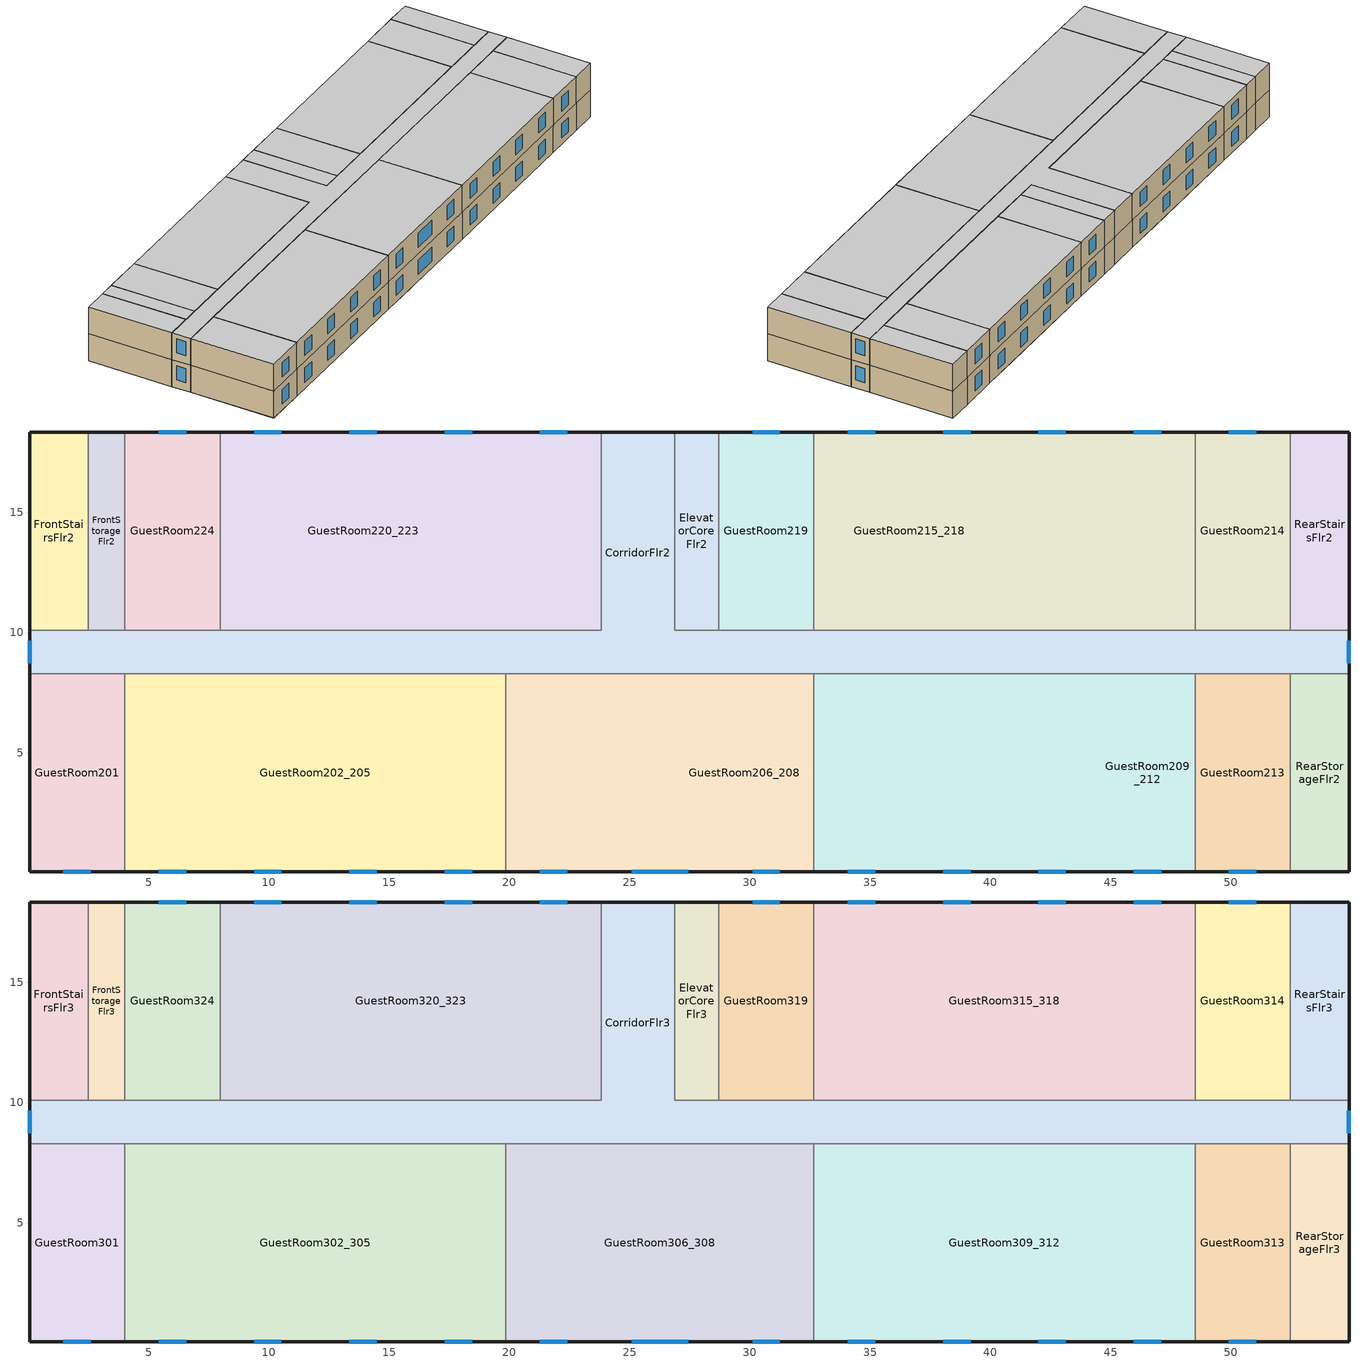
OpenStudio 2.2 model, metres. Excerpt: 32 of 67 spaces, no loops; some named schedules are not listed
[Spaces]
CorridorFlr2
 floor to CorridorFlr1: 26.87,18.34 26.87,10.11 54.91,10.11 54.91,8.28 0.05,8.28 0.05,10.11 23.82,10.11 23.82,18.34 z3.35
 wall outside: 0.05,10.11 0.05,8.28 / 54.91,8.28 54.91,10.11 / 26.87,18.34 23.82,18.34 z3.35:6.1
 wall to GuestRoom201: 0.05,8.28 4.01,8.28 z3.35:6.1
 wall to GuestRoom213: 48.51,8.28 52.47,8.28 z3.35:6.1
 wall to GuestRoom219: 32.66,10.11 28.7,10.11 z3.35:6.1
 wall to GuestRoom209_212: 32.66,8.28 48.51,8.28 z3.35:6.1
 wall to FrontStorageFlr2: 4.01,10.11 2.49,10.11 z3.35:6.1
 wall to RearStairsFlr2: 54.91,10.11 52.47,10.11 z3.35:6.1
 wall to ElevatorCoreFlr2: 28.7,10.11 26.87,10.11 26.87,18.34 z3.35:6.1
 wall to GuestRoom215_218: 48.51,10.11 32.66,10.11 z3.35:6.1
 wall to RearStorageFlr2: 52.47,8.28 54.91,8.28 z3.35:6.1
 wall to FrontStairsFlr2: 2.49,10.11 0.05,10.11 z3.35:6.1
 wall to GuestRoom206_208: 19.86,8.28 32.66,8.28 z3.35:6.1
 wall to GuestRoom220_223: 23.82,18.34 23.82,10.11 7.97,10.11 z3.35:6.1
 wall to GuestRoom202_205: 4.01,8.28 19.86,8.28 z3.35:6.1
 wall to GuestRoom224: 7.97,10.11 4.01,10.11 z3.35:6.1
 wall to GuestRoom214: 52.47,10.11 48.51,10.11 z3.35:6.1
 window: 0.05,9.66 0.05,8.73 / 54.91,8.73 54.91,9.66 z4.19:5.61
GuestRoom201
 floor to FrontLoungeFlr1: 4.01,8.28 4.01,0.05 0.05,0.05 0.05,8.28 z3.35
 wall outside: 0.05,8.28 0.05,0.05 4.01,0.05 z3.35:6.1
 wall to GuestRoom202_205: 4.01,0.05 4.01,8.28 z3.35:6.1
 window: 1.46,0.05 2.6,0.05 z4:5.45
GuestRoom220_223
 floor to FrontOfficeFlr1: 19.86,18.34 19.86,10.11 7.97,10.11 7.97,18.34 z3.35
 floor to ExerciseCenterFlr1: 23.82,18.34 23.82,10.11 19.86,10.11 19.86,18.34 z3.35
 wall outside: 23.82,18.34 7.97,18.34 z3.35:6.1
 wall to GuestRoom224: 7.97,18.34 7.97,10.11 z3.35:6.1
 window: 22.41,18.34 21.27,18.34 / 18.45,18.34 17.31,18.34 / 14.49,18.34 13.35,18.34 / 10.52,18.34 9.39,18.34 z4:5.45
GuestRoom202_205
 floor to FrontLoungeFlr1: 19.86,8.28 19.86,0.05 4.01,0.05 4.01,8.28 z3.35
 wall outside: 4.01,0.05 19.86,0.05 z3.35:6.1
 wall to GuestRoom206_208: 19.86,0.05 19.86,8.28 z3.35:6.1
 window: 17.31,0.05 18.45,0.05 / 9.39,0.05 10.52,0.05 / 13.35,0.05 14.49,0.05 / 5.42,0.05 6.56,0.05 z4:5.45
GuestRoom219
 floor to LaundryRoomFlr1: 32.66,18.34 32.66,10.11 28.7,10.11 28.7,18.34 z3.35
 wall outside: 32.66,18.34 28.7,18.34 z3.35:6.1
 wall to GuestRoom215_218: 32.66,10.11 32.66,18.34 z3.35:6.1
 wall to ElevatorCoreFlr2: 28.7,18.34 28.7,10.11 z3.35:6.1
 window: 31.25,18.34 30.11,18.34 z4:5.45
GuestRoom215_218
 floor to EmployeeLoungeFlr1: 44.55,18.34 44.55,10.11 40.59,10.11 40.59,18.34 z3.35
 floor to LaundryRoomFlr1: 40.59,18.34 40.59,10.11 32.66,10.11 32.66,18.34 z3.35
 floor to GuestRoom105: 48.51,18.34 48.51,10.11 44.55,10.11 44.55,18.34 z3.35
 wall outside: 48.51,18.34 32.66,18.34 z3.35:6.1
 wall to GuestRoom214: 48.51,10.11 48.51,18.34 z3.35:6.1
 window: 43.14,18.34 42,18.34 / 39.18,18.34 38.04,18.34 / 47.1,18.34 45.96,18.34 / 35.21,18.34 34.07,18.34 z4:5.45
GuestRoom213
 floor to GuestRoom103: 52.47,8.28 52.47,0.05 48.51,0.05 48.51,8.28 z3.35
 wall outside: 48.51,0.05 52.47,0.05 z3.35:6.1
 wall to GuestRoom209_212: 48.51,8.28 48.51,0.05 z3.35:6.1
 wall to RearStorageFlr2: 52.47,0.05 52.47,8.28 z3.35:6.1
 window: 49.92,0.05 51.06,0.05 z4:5.45
FrontStorageFlr2
 floor to FrontStorageFlr1: 4.01,18.34 4.01,10.11 2.49,10.11 2.49,18.34 z3.35
 wall outside: 4.01,18.34 2.49,18.34 z3.35:6.1
 wall to FrontStairsFlr2: 2.49,18.34 2.49,10.11 z3.35:6.1
 wall to GuestRoom224: 4.01,10.11 4.01,18.34 z3.35:6.1
GuestRoom206_208
 floor to RestroomFlr1: 23.82,8.28 23.82,0.05 19.86,0.05 19.86,8.28 z3.35
 floor to CorridorFlr1: 26.87,8.28 26.87,0.05 23.82,0.05 23.82,8.28 z3.35
 floor to MeetingRoomFlr1: 32.66,8.28 32.66,0.05 26.87,0.05 26.87,8.28 z3.35
 wall outside: 19.86,0.05 32.66,0.05 z3.35:6.1
 wall to GuestRoom209_212: 32.66,0.05 32.66,8.28 z3.35:6.1
 window: 25.08,0.05 27.44,0.05 / 21.27,0.05 22.41,0.05 / 30.11,0.05 31.25,0.05 z4:5.45
RearStorageFlr2
 floor to RearStorageFlr1: 54.91,8.28 54.91,0.05 52.47,0.05 52.47,8.28 z3.35
 wall outside: 52.47,0.05 54.91,0.05 54.91,8.28 z3.35:6.1
ElevatorCoreFlr2
 floor to ElevatorCoreFlr1: 28.7,18.34 28.7,10.11 26.87,10.11 26.87,18.34 z3.35
 wall outside: 28.7,18.34 26.87,18.34 z3.35:6.1
GuestRoom224
 floor to FrontOfficeFlr1: 7.97,18.34 7.97,10.11 4.01,10.11 4.01,18.34 z3.35
 wall outside: 7.97,18.34 4.01,18.34 z3.35:6.1
 window: 6.56,18.34 5.42,18.34 z4:5.45
RearStairsFlr2
 floor to RearStairsFlr1: 54.91,18.34 54.91,10.11 52.47,10.11 52.47,18.34 z3.35
 wall outside: 54.91,10.11 54.91,18.34 52.47,18.34 z3.35:6.1
 wall to GuestRoom214: 52.47,18.34 52.47,10.11 z3.35:6.1
FrontStairsFlr2
 floor to FrontStairsFlr1: 2.49,18.34 2.49,10.11 0.05,10.11 0.05,18.34 z3.35
 wall outside: 2.49,18.34 0.05,18.34 0.05,10.11 z3.35:6.1
GuestRoom209_212
 floor to GuestRoom102: 48.51,8.28 48.51,0.05 44.55,0.05 44.55,8.28 z3.35
 floor to GuestRoom101: 44.55,8.28 44.55,0.05 40.59,0.05 40.59,8.28 z3.35
 floor to MeetingRoomFlr1: 36.62,8.28 36.62,0.05 32.66,0.05 32.66,8.28 z3.35
 floor to MechanicalRoomFlr1: 40.59,8.28 40.59,0.05 36.62,0.05 36.62,8.28 z3.35
 wall outside: 32.66,0.05 48.51,0.05 z3.35:6.1
 window: 34.07,0.05 35.21,0.05 / 38.04,0.05 39.18,0.05 / 45.96,0.05 47.1,0.05 / 42,0.05 43.14,0.05 z4:5.45
GuestRoom214
 floor to GuestRoom104: 52.47,18.34 52.47,10.11 48.51,10.11 48.51,18.34 z3.35
 wall outside: 52.47,18.34 48.51,18.34 z3.35:6.1
 window: 51.06,18.34 49.92,18.34 z4:5.45
GuestRoom319
 floor to GuestRoom219: 32.66,18.34 32.66,10.11 28.7,10.11 28.7,18.34 z6.1
 wall outside: 32.66,18.34 28.7,18.34 z6.1:8.84
 wall to CorridorFlr3: 28.7,10.11 32.66,10.11 z6.1:8.84
 wall to GuestRoom315_318: 32.66,10.11 32.66,18.34 z6.1:8.84
 wall to ElevatorCoreFlr3: 28.7,18.34 28.7,10.11 z6.1:8.84
 window: 31.25,18.34 30.11,18.34 z6.75:8.19
 ceiling to GuestRoom419: 32.66,10.11 32.66,18.34 28.7,18.34 28.7,10.11 z8.84
GuestRoom320_323
 floor to GuestRoom220_223: 23.82,18.34 23.82,10.11 7.97,10.11 7.97,18.34 z6.1
 wall outside: 23.82,18.34 7.97,18.34 z6.1:8.84
 wall to CorridorFlr3: 7.97,10.11 23.82,10.11 23.82,18.34 z6.1:8.84
 wall to GuestRoom324: 7.97,18.34 7.97,10.11 z6.1:8.84
 window: 10.52,18.34 9.39,18.34 / 14.49,18.34 13.35,18.34 / 18.45,18.34 17.31,18.34 / 22.41,18.34 21.27,18.34 z6.75:8.19
 ceiling to GuestRoom420_423: 23.82,10.11 23.82,18.34 7.97,18.34 7.97,10.11 z8.84
RearStorageFlr3
 floor to RearStorageFlr2: 54.91,8.28 54.91,0.05 52.47,0.05 52.47,8.28 z6.1
 wall outside: 52.47,0.05 54.91,0.05 54.91,8.28 z6.1:8.84
 wall to GuestRoom313: 52.47,8.28 52.47,0.05 z6.1:8.84
 wall to CorridorFlr3: 54.91,8.28 52.47,8.28 z6.1:8.84
 ceiling to RearStorageFlr4: 54.91,0.05 54.91,8.28 52.47,8.28 52.47,0.05 z8.84
GuestRoom302_305
 floor to GuestRoom202_205: 19.86,8.28 19.86,0.05 4.01,0.05 4.01,8.28 z6.1
 wall outside: 4.01,0.05 19.86,0.05 z6.1:8.84
 wall to CorridorFlr3: 19.86,8.28 4.01,8.28 z6.1:8.84
 wall to GuestRoom306_308: 19.86,0.05 19.86,8.28 z6.1:8.84
 wall to GuestRoom301: 4.01,8.28 4.01,0.05 z6.1:8.84
 window: 5.42,0.05 6.56,0.05 / 17.31,0.05 18.45,0.05 / 9.39,0.05 10.52,0.05 / 13.35,0.05 14.49,0.05 z6.75:8.19
 ceiling to GuestRoom402_405: 19.86,0.05 19.86,8.28 4.01,8.28 4.01,0.05 z8.84
CorridorFlr3
 floor to CorridorFlr2: 26.87,18.34 26.87,10.11 54.91,10.11 54.91,8.28 0.05,8.28 0.05,10.11 23.82,10.11 23.82,18.34 z6.1
 wall outside: 0.05,10.11 0.05,8.28 / 26.87,18.34 23.82,18.34 / 54.91,8.28 54.91,10.11 z6.1:8.84
 wall to ElevatorCoreFlr3: 28.7,10.11 26.87,10.11 26.87,18.34 z6.1:8.84
 wall to FrontStairsFlr3: 2.49,10.11 0.05,10.11 z6.1:8.84
 wall to RearStairsFlr3: 54.91,10.11 52.47,10.11 z6.1:8.84
 wall to GuestRoom301: 0.05,8.28 4.01,8.28 z6.1:8.84
 wall to GuestRoom313: 48.51,8.28 52.47,8.28 z6.1:8.84
 wall to FrontStorageFlr3: 4.01,10.11 2.49,10.11 z6.1:8.84
 wall to GuestRoom314: 52.47,10.11 48.51,10.11 z6.1:8.84
 wall to GuestRoom324: 7.97,10.11 4.01,10.11 z6.1:8.84
 wall to GuestRoom309_312: 32.66,8.28 48.51,8.28 z6.1:8.84
 wall to GuestRoom306_308: 19.86,8.28 32.66,8.28 z6.1:8.84
 wall to GuestRoom315_318: 48.51,10.11 32.66,10.11 z6.1:8.84
 window: 54.91,8.73 54.91,9.66 / 0.05,9.66 0.05,8.73 z6.94:8.36
 ceiling to CorridorFlr4: 54.91,8.28 54.91,10.11 26.87,10.11 26.87,18.34 23.82,18.34 23.82,10.11 0.05,10.11 0.05,8.28 z8.84
GuestRoom315_318
 floor to GuestRoom215_218: 48.51,18.34 48.51,10.11 32.66,10.11 32.66,18.34 z6.1
 wall outside: 48.51,18.34 32.66,18.34 z6.1:8.84
 wall to GuestRoom314: 48.51,10.11 48.51,18.34 z6.1:8.84
 window: 35.21,18.34 34.07,18.34 / 43.14,18.34 42,18.34 / 47.1,18.34 45.96,18.34 / 39.18,18.34 38.04,18.34 z6.75:8.19
 ceiling to GuestRoom415_418: 48.51,10.11 48.51,18.34 32.66,18.34 32.66,10.11 z8.84
GuestRoom301
 floor to GuestRoom201: 4.01,8.28 4.01,0.05 0.05,0.05 0.05,8.28 z6.1
 wall outside: 0.05,8.28 0.05,0.05 4.01,0.05 z6.1:8.84
 window: 1.46,0.05 2.6,0.05 z6.75:8.19
 ceiling to GuestRoom401: 4.01,0.05 4.01,8.28 0.05,8.28 0.05,0.05 z8.84
GuestRoom314
 floor to GuestRoom214: 52.47,18.34 52.47,10.11 48.51,10.11 48.51,18.34 z6.1
 wall outside: 52.47,18.34 48.51,18.34 z6.1:8.84
 wall to RearStairsFlr3: 52.47,10.11 52.47,18.34 z6.1:8.84
 window: 51.06,18.34 49.92,18.34 z6.75:8.19
 ceiling to GuestRoom414: 52.47,10.11 52.47,18.34 48.51,18.34 48.51,10.11 z8.84
GuestRoom309_312
 floor to GuestRoom209_212: 48.51,8.28 48.51,0.05 32.66,0.05 32.66,8.28 z6.1
 wall outside: 32.66,0.05 48.51,0.05 z6.1:8.84
 wall to GuestRoom306_308: 32.66,8.28 32.66,0.05 z6.1:8.84
 wall to GuestRoom313: 48.51,0.05 48.51,8.28 z6.1:8.84
 window: 45.96,0.05 47.1,0.05 / 42,0.05 43.14,0.05 / 34.07,0.05 35.21,0.05 / 38.04,0.05 39.18,0.05 z6.75:8.19
 ceiling to GuestRoom409_412: 48.51,0.05 48.51,8.28 32.66,8.28 32.66,0.05 z8.84
ElevatorCoreFlr3
 floor to ElevatorCoreFlr2: 28.7,18.34 28.7,10.11 26.87,10.11 26.87,18.34 z6.1
 wall outside: 28.7,18.34 26.87,18.34 z6.1:8.84
 ceiling to ElevatorCoreFlr4: 28.7,10.11 28.7,18.34 26.87,18.34 26.87,10.11 z8.84
GuestRoom313
 floor to GuestRoom213: 52.47,8.28 52.47,0.05 48.51,0.05 48.51,8.28 z6.1
 wall outside: 48.51,0.05 52.47,0.05 z6.1:8.84
 window: 49.92,0.05 51.06,0.05 z6.75:8.19
 ceiling to GuestRoom413: 52.47,0.05 52.47,8.28 48.51,8.28 48.51,0.05 z8.84
GuestRoom306_308
 floor to GuestRoom206_208: 32.66,8.28 32.66,0.05 19.86,0.05 19.86,8.28 z6.1
 wall outside: 19.86,0.05 32.66,0.05 z6.1:8.84
 window: 21.27,0.05 22.41,0.05 / 25.08,0.05 27.44,0.05 / 30.11,0.05 31.25,0.05 z6.75:8.19
 ceiling to GuestRoom406_408: 32.66,0.05 32.66,8.28 19.86,8.28 19.86,0.05 z8.84
FrontStorageFlr3
 floor to FrontStorageFlr2: 4.01,18.34 4.01,10.11 2.49,10.11 2.49,18.34 z6.1
 wall outside: 4.01,18.34 2.49,18.34 z6.1:8.84
 wall to FrontStairsFlr3: 2.49,18.34 2.49,10.11 z6.1:8.84
 wall to GuestRoom324: 4.01,10.11 4.01,18.34 z6.1:8.84
 ceiling to FrontStorageFlr4: 4.01,10.11 4.01,18.34 2.49,18.34 2.49,10.11 z8.84
GuestRoom324
 floor to GuestRoom224: 7.97,18.34 7.97,10.11 4.01,10.11 4.01,18.34 z6.1
 wall outside: 7.97,18.34 4.01,18.34 z6.1:8.84
 window: 6.56,18.34 5.42,18.34 z6.75:8.19
 ceiling to GuestRoom424: 7.97,10.11 7.97,18.34 4.01,18.34 4.01,10.11 z8.84
RearStairsFlr3
 floor to RearStairsFlr2: 54.91,18.34 54.91,10.11 52.47,10.11 52.47,18.34 z6.1
 wall outside: 54.91,10.11 54.91,18.34 52.47,18.34 z6.1:8.84
 ceiling to RearStairsFlr4: 54.91,10.11 54.91,18.34 52.47,18.34 52.47,10.11 z8.84
FrontStairsFlr3
 floor to FrontStairsFlr2: 2.49,18.34 2.49,10.11 0.05,10.11 0.05,18.34 z6.1
 wall outside: 2.49,18.34 0.05,18.34 0.05,10.11 z6.1:8.84
 ceiling to FrontStairsFlr4: 2.49,10.11 2.49,18.34 0.05,18.34 0.05,10.11 z8.84
[Site]
Miami Intl Ap_FL_USA: Latitude {deg}=25.82; Longitude {deg}=-80.3; Time Zone {hr}=-5; Elevation {m}=11; Terrain=Suburbs
[Building]
-SmallHotel-ASHRAE 169-2006-1A created: 2017-11-09 21:39:31 +0000: North Axis {deg}=180; Default Construction Set=90.1-2013 - SmHotel - ASHRAE 169-2006-1A; Standards Number of Stories=4; Standards Number of Above Ground Stories=0; Standards Building Type=SmallHotel
[Site:WaterMainsTemperature]
Calculation Method=Correlation; Annual Average Outdoor Air Temperature {C}=24.4917; Maximum Difference In Monthly Average Outdoor Air Temperatures {deltaC}=8.7
[SizingPeriod:DesignDay] Barometric Pressure {Pa}=101193; Sky Clearness=0; Rain Indicator=0; Snow Indicator=0; Day of Month=21; Daylight Saving Time Indicator=0; Humidity Indicating Type=Wetbulb; Dry-Bulb Temperature Range Modifier Type=DefaultMultipliers
Name | Maximum Dry-Bulb Temperature {C} | Daily Dry-Bulb Temperature Range {deltaC} | Humidity Indicating Conditions at Maximum Dry-Bulb | Wind Speed {m/s} | Wind Direction {deg} | Month | Day Type | Solar Model Indicator | ASHRAE Taub | ASHRAE Taud
Miami Intl Ap Ann Htg 99.6% Condns DB | 8.7 | 0 | 8.7 | 3.8 | 340 | 1 | WinterDesignDay | ASHRAEClearSky
Miami Intl Ap Ann Clg .4% Condns DB=>MWB | 33.2 | 6.7 | 25.3 | 4.5 | 140 | 7 | SummerDesignDay | ASHRAETau | 0.528 | 1.905
[Site:GroundTemperature:BuildingSurface]
20.94, 20.95, 20.99, 21.07, 21.11, 21.16, 21.19, 21.21, 21.18, 21.14, 21.08, 20.99
[ClimateZones]
Climate Zone Value 1=1A
[Material:NoMass] Thermal Absorptance=0.9; Solar Absorptance=0.7
Name | Roughness | Thermal Resistance {m2-K/W} | Visible Absorptance
CP02 CARPET PAD | VeryRough | 0.21648 | 0.8
Typical Insulation R-0.54; Typical Insulation R-0.54 1; Typical Insulation R-0.54 2 | Smooth | 0.0945033 | 0.7
Typical Carpet Pad | Smooth | 0.21648 | 0.8
Typical Insulation R-5.89; Typical Insulation R-5.89 1; Typical Insulation R-5.89 2 | Smooth | 1.03652 | 0.7
Typical Insulation R-19.72 | Smooth | 3.4722 | 0.7
Typical Insulation R-0.58 | Smooth | 0.101875 | 0.7
Typical Insulation R-24.52; Typical Insulation R-24.52 1 | Smooth | 4.31889 | 0.7
Typical Insulation R-1.15; Typical Insulation R-1.15 1 | Smooth | 0.202509 | 0.7
[Material]
Name | Roughness | Thickness {m} | Conductivity {W/m-K} | Density {kg/m3} | Specific Heat {J/kg-K} | Thermal Absorptance | Solar Absorptance | Visible Absorptance
4 in. Normalweight Concrete Floor | MediumRough | 0.1016 | 2.31 | 2322 | 832 | 0.9 | 0.7 | 0.7
25mm Stucco | Smooth | 0.0254 | 0.72 | 1856 | 840 | 0.9 | 0.7 | 0.7
5/8 in. Gypsum Board | MediumSmooth | 0.0159 | 0.16 | 800 | 1090 | 0.9 | 0.7 | 0.7
Roof Membrane - Highly Reflective | VeryRough | 0.0095 | 0.16 | 1121.29 | 1460 | 0.75 | 0.45 | 0.7
Metal Roof Surface; F08 Metal surface | Smooth | 0.0008 | 45.28 | 7824 | 500 | 0.9 | 0.7 | 0.7
1/2 in. Gypsum Board | Smooth | 0.0127 | 0.16 | 800 | 1090 | 0.9 | 0.7 | 0.5
8 in. Normalweight Concrete Floor | MediumRough | 0.2032 | 2.31 | 2322 | 832 | 0.9 | 0.7 | 0.7
8 in. Concrete Block Basement Wall | MediumRough | 0.2032 | 1.326 | 1842 | 912 | 0.9 | 0.7 | 0.7
G05 25mm wood | MediumSmooth | 0.0254 | 0.15 | 608 | 1630 | 0.9 | 0.5 | 0.5
6 in. Normalweight Concrete Floor | MediumRough | 0.1524 | 2.31 | 2322 | 832 | 0.9 | 0.7 | 0.7
[Construction]
Typical Insulated Exterior Mass Floor R-3.11: Typical Insulation R-0.54, 4 in. Normalweight Concrete Floor, Typical Carpet Pad
Typical Insulated Steel Framed Exterior Wall R-8.06: 25mm Stucco, 5/8 in. Gypsum Board, Typical Insulation R-5.89, 5/8 in. Gypsum Board
Typical IEAD Roof - Highly Reflective R-20.83: Roof Membrane - Highly Reflective, Typical Insulation R-19.72, Metal Roof Surface
int_slab_floor_smallhotel: 4 in. Normalweight Concrete Floor, CP02 CARPET PAD
int_wall_smallhotel: 1/2 in. Gypsum Board, 1/2 in. Gypsum Board
int_slab_ceiling_smallhotel: CP02 CARPET PAD, 4 in. Normalweight Concrete Floor
Typical Insulated Carpeted 8in Slab Floor: 8 in. Normalweight Concrete Floor, Typical Carpet Pad
Typical Insulated Basement Mass Wall: 8 in. Concrete Block Basement Wall
U 0.60 SHGC 0.25 Dbl 2.5mm air: Glass_2175_LayerAvg, Gap_1_W_0_0025, Glass_2022F_LayerAvg
Typical Insulated Metal Door R-1.43: F08 Metal surface, Typical Insulation R-0.58
Typical Overhead Door: Typical Insulation R-0.54 1
U 0.75 SHGC 0.35 Simple Glazing Skylight: U 0.75 SHGC 0.35 Simple Glazing
Typical Interior Window: Clear 3mm
Typical Interior Door; Typical Interior Partition: G05 25mm wood
Typical Insulated Exterior Mass Floor R-3.11 1: Typical Insulation R-0.54 1, 4 in. Normalweight Concrete Floor, Typical Carpet Pad
Typical Insulated Steel Framed Exterior Wall R-8.06 1: 25mm Stucco, 5/8 in. Gypsum Board, Typical Insulation R-5.89 1, 5/8 in. Gypsum Board
Typical IEAD Roof - Highly Reflective R-25.64: Roof Membrane - Highly Reflective, Typical Insulation R-24.52, Metal Roof Surface
Typical Insulated Carpeted 6in Slab Floor: 6 in. Normalweight Concrete Floor, Typical Carpet Pad
U 0.88 SHGC 0.16 Sgl Ref-A-L Clr 6mm: REF A CLEAR LO 6MM
Typical Insulated Metal Door R-2.0: F08 Metal surface, Typical Insulation R-1.15
Typical Insulated Exterior Mass Floor R-3.11 2: Typical Insulation R-0.54 2, 4 in. Normalweight Concrete Floor, Typical Carpet Pad
Typical Insulated Steel Framed Exterior Wall R-8.06 2: 25mm Stucco, 5/8 in. Gypsum Board, Typical Insulation R-5.89 2, 5/8 in. Gypsum Board
Typical IEAD Roof - Highly Reflective R-25.64 1: Roof Membrane - Highly Reflective, Typical Insulation R-24.52 1, Metal Roof Surface
Typical Insulated Metal Door R-2.0 1: F08 Metal surface, Typical Insulation R-1.15 1
[DefaultConstructionSet] Interior Partition Construction=Typical Interior Partition
Name | Default Exterior Surface Constructions | Default Interior Surface Constructions | Default Ground Contact Surface Constructions | Default Exterior SubSurface Constructions | Default Interior SubSurface Constructions
90.1-2013 - SmHotel - ASHRAE 169-2006-1A | Default Surface Constructions 1 | Default Surface Constructions 2 | Default Surface Constructions 3 | Default Sub Surface Constructions 1 | Default Sub Surface Constructions 2
90.1-2013 - SmHotel - ASHRAE 169-2006-1A 1 | Default Surface Constructions 4 | Default Surface Constructions 5 | Default Surface Constructions 6 | Default Sub Surface Constructions 3 | Default Sub Surface Constructions 4
90.1-2013 - SmHotel - ASHRAE 169-2006-1A 2 | Default Surface Constructions 7 | Default Surface Constructions 8 | Default Surface Constructions 9 | Default Sub Surface Constructions 5 | Default Sub Surface Constructions 6
[DefaultSurfaceConstructions]
Name | Floor Construction | Wall Construction | Roof Ceiling Construction
Default Surface Constructions 1 | Typical Insulated Exterior Mass Floor R-3.11 | Typical Insulated Steel Framed Exterior Wall R-8.06 | Typical IEAD Roof - Highly Reflective R-20.83
Default Surface Constructions 2; Default Surface Constructions 5; Default Surface Constructions 8 | int_slab_floor_smallhotel | int_wall_smallhotel | int_slab_ceiling_smallhotel
Default Surface Constructions 3 | Typical Insulated Carpeted 8in Slab Floor | Typical Insulated Basement Mass Wall
Default Surface Constructions 4 | Typical Insulated Exterior Mass Floor R-3.11 1 | Typical Insulated Steel Framed Exterior Wall R-8.06 1 | Typical IEAD Roof - Highly Reflective R-25.64
Default Surface Constructions 6; Default Surface Constructions 9 | Typical Insulated Carpeted 6in Slab Floor | Typical Insulated Basement Mass Wall
Default Surface Constructions 7 | Typical Insulated Exterior Mass Floor R-3.11 2 | Typical Insulated Steel Framed Exterior Wall R-8.06 2 | Typical IEAD Roof - Highly Reflective R-25.64 1
[DefaultSubSurfaceConstructions]
Name | Fixed Window Construction | Operable Window Construction | Door Construction | Overhead Door Construction | Skylight Construction | Tubular Daylight Dome Construction | Tubular Daylight Diffuser Construction
Default Sub Surface Constructions 1 | U 0.60 SHGC 0.25 Dbl 2.5mm air | U 0.60 SHGC 0.25 Dbl 2.5mm air | Typical Insulated Metal Door R-1.43 | Typical Overhead Door | U 0.75 SHGC 0.35 Simple Glazing Skylight | Typical Interior Window | Typical Interior Window
Default Sub Surface Constructions 2; Default Sub Surface Constructions 4; Default Sub Surface Constructions 6 | Typical Interior Window | Typical Interior Window | Typical Interior Door
Default Sub Surface Constructions 3 | U 0.88 SHGC 0.16 Sgl Ref-A-L Clr 6mm | U 0.88 SHGC 0.16 Sgl Ref-A-L Clr 6mm | Typical Insulated Metal Door R-2.0 | Typical Overhead Door | U 0.75 SHGC 0.35 Simple Glazing Skylight | Typical Interior Window | Typical Interior Window
Default Sub Surface Constructions 5 | U 0.88 SHGC 0.16 Sgl Ref-A-L Clr 6mm | U 0.88 SHGC 0.16 Sgl Ref-A-L Clr 6mm | Typical Insulated Metal Door R-2.0 1 | Typical Overhead Door | U 0.75 SHGC 0.35 Simple Glazing Skylight | Typical Interior Window | Typical Interior Window
[WindowMaterial:Glazing] Optical Data Type=SpectralAverage; Infrared Transmittance at Normal Incidence=0; Dirt Correction Factor for Solar and Visible Transmittance=1; Solar Diffusing=No
Name | Thickness {m} | Solar Transmittance at Normal Incidence | Front Side Solar Reflectance at Normal Incidence | Back Side Solar Reflectance at Normal Incidence | Visible Transmittance at Normal Incidence | Front Side Visible Reflectance at Normal Incidence | Back Side Visible Reflectance at Normal Incidence | Front Side Infrared Hemispherical Emissivity | Back Side Infrared Hemispherical Emissivity | Conductivity {W/m-K}
Glass_2175_LayerAvg | 0.0086 | 0.167758 | 0.217606 | 0.437978 | 0.416044 | 0.078729 | 0.10654 | 0.84 | 0.84 | 1
Glass_2022F_LayerAvg | 0.0039 | 0.355897 | 0.394095 | 0.265645 | 0.677694 | 0.042734 | 0.05547 | 0.046 | 0.84 | 1
Clear 3mm | 0.003 | 0.837 | 0.075 | 0.075 | 0.898 | 0.081 | 0.081 | 0.84 | 0.84 | 0.9
REF A CLEAR LO 6MM | 0.006 | 0.066 | 0.341 | 0.493 | 0.08 | 0.41 | 0.37 | 0.84 | 0.4 | 0.9
[WindowMaterial:Gas]
Gap_1_W_0_0025: Gas Type=Air; Thickness {m}=0.0025
[WindowMaterial:SimpleGlazingSystem]
U 0.75 SHGC 0.35 Simple Glazing: U-Factor {W/m2-K}=4.2587; Solar Heat Gain Coefficient=0.35; Visible Transmittance=0.23
[Space]
Name | Space Type | Default Construction Set | Building Story | Thermal Zone
GuestRoom319 | SmallHotel GuestRoom123Vac | 90.1-2013 - SmHotel - ASHRAE 169-2006-1A 2 | BuildingStory3 | GuestRoom319 ZN
GuestRoom209_212 | SmallHotel GuestRoom123Occ | 90.1-2013 - SmHotel - ASHRAE 169-2006-1A 1 | BuildingStory2 | GuestRoom209_212 ZN
CorridorFlr2 | SmallHotel Corridor | 90.1-2013 - SmHotel - ASHRAE 169-2006-1A 1 | BuildingStory2 | CorridorFlr2 ZN
FrontStairsFlr2 | SmallHotel Stair | 90.1-2013 - SmHotel - ASHRAE 169-2006-1A 1 | BuildingStory2 | FrontStairsFlr2 ZN
GuestRoom320_323 | SmallHotel GuestRoom123Occ | 90.1-2013 - SmHotel - ASHRAE 169-2006-1A 2 | BuildingStory3 | GuestRoom320_323 ZN
GuestRoom224 | SmallHotel GuestRoom123Occ | 90.1-2013 - SmHotel - ASHRAE 169-2006-1A 1 | BuildingStory2 | GuestRoom224 ZN
RearStorageFlr3 | SmallHotel Storage | 90.1-2013 - SmHotel - ASHRAE 169-2006-1A 2 | BuildingStory3 | RearStorageFlr3 ZN
GuestRoom302_305 | SmallHotel GuestRoom123Vac | 90.1-2013 - SmHotel - ASHRAE 169-2006-1A 2 | BuildingStory3 | GuestRoom302_305 ZN
CorridorFlr3 | SmallHotel Corridor | 90.1-2013 - SmHotel - ASHRAE 169-2006-1A 2 | BuildingStory3 | CorridorFlr3 ZN
GuestRoom215_218 | SmallHotel GuestRoom123Vac | 90.1-2013 - SmHotel - ASHRAE 169-2006-1A 1 | BuildingStory2 | GuestRoom215_218 ZN
GuestRoom201 | SmallHotel GuestRoom123Vac | 90.1-2013 - SmHotel - ASHRAE 169-2006-1A 1 | BuildingStory2 | GuestRoom201 ZN
GuestRoom220_223 | SmallHotel GuestRoom123Occ | 90.1-2013 - SmHotel - ASHRAE 169-2006-1A 1 | BuildingStory2 | GuestRoom220_223 ZN
GuestRoom315_318 | SmallHotel GuestRoom123Occ | 90.1-2013 - SmHotel - ASHRAE 169-2006-1A 2 | BuildingStory3 | GuestRoom315_318 ZN
FrontStorageFlr3 | SmallHotel Storage | 90.1-2013 - SmHotel - ASHRAE 169-2006-1A 2 | BuildingStory3 | FrontStorageFlr3 ZN
GuestRoom202_205 | SmallHotel GuestRoom123Occ | 90.1-2013 - SmHotel - ASHRAE 169-2006-1A 1 | BuildingStory2 | GuestRoom202_205 ZN
GuestRoom301 | SmallHotel GuestRoom123Vac | 90.1-2013 - SmHotel - ASHRAE 169-2006-1A 2 | BuildingStory3 | GuestRoom301 ZN
GuestRoom219 | SmallHotel GuestRoom123Occ | 90.1-2013 - SmHotel - ASHRAE 169-2006-1A 1 | BuildingStory2 | GuestRoom219 ZN
GuestRoom213 | SmallHotel GuestRoom123Occ | 90.1-2013 - SmHotel - ASHRAE 169-2006-1A 1 | BuildingStory2 | GuestRoom213 ZN
GuestRoom314 | SmallHotel GuestRoom123Occ | 90.1-2013 - SmHotel - ASHRAE 169-2006-1A 2 | BuildingStory3 | GuestRoom314 ZN
RearStorageFlr2 | SmallHotel Storage | 90.1-2013 - SmHotel - ASHRAE 169-2006-1A 1 | BuildingStory2 | RearStorageFlr2 ZN
FrontStorageFlr2 | SmallHotel Storage | 90.1-2013 - SmHotel - ASHRAE 169-2006-1A 1 | BuildingStory2 | FrontStorageFlr2 ZN
GuestRoom313 | SmallHotel GuestRoom123Vac | 90.1-2013 - SmHotel - ASHRAE 169-2006-1A 2 | BuildingStory3 | GuestRoom313 ZN
GuestRoom309_312 | SmallHotel GuestRoom123Occ | 90.1-2013 - SmHotel - ASHRAE 169-2006-1A 2 | BuildingStory3 | GuestRoom309_312 ZN
ElevatorCoreFlr3 | SmallHotel ElevatorCore | 90.1-2013 - SmHotel - ASHRAE 169-2006-1A 2 | BuildingStory3 | ElevatorCoreFlr3 ZN
GuestRoom206_208 | SmallHotel GuestRoom123Occ | 90.1-2013 - SmHotel - ASHRAE 169-2006-1A 1 | BuildingStory2 | GuestRoom206_208 ZN
ElevatorCoreFlr2 | SmallHotel ElevatorCore | 90.1-2013 - SmHotel - ASHRAE 169-2006-1A 1 | BuildingStory2 | ElevatorCoreFlr2 ZN
GuestRoom306_308 | SmallHotel GuestRoom123Vac | 90.1-2013 - SmHotel - ASHRAE 169-2006-1A 2 | BuildingStory3 | GuestRoom306_308 ZN
FrontStairsFlr3 | SmallHotel Stair | 90.1-2013 - SmHotel - ASHRAE 169-2006-1A 2 | BuildingStory3 | FrontStairsFlr3 ZN
RearStairsFlr2 | SmallHotel Stair | 90.1-2013 - SmHotel - ASHRAE 169-2006-1A 1 | BuildingStory2 | RearStairsFlr2 ZN
RearStairsFlr3 | SmallHotel Stair | 90.1-2013 - SmHotel - ASHRAE 169-2006-1A 2 | BuildingStory3 | RearStairsFlr3 ZN
GuestRoom324 | SmallHotel GuestRoom123Vac | 90.1-2013 - SmHotel - ASHRAE 169-2006-1A 2 | BuildingStory3 | GuestRoom324 ZN
GuestRoom214 | SmallHotel GuestRoom123Occ | 90.1-2013 - SmHotel - ASHRAE 169-2006-1A 1 | BuildingStory2 | GuestRoom214 ZN
[BuildingStory]
BuildingStory2; BuildingStory3
[SpaceType] Standards Building Type=SmallHotel
Name | Default Schedule Set | Design Specification Outdoor Air Object | Standards Space Type
SmallHotel Corridor | SmallHotel Corridor Schedule Set | SmallHotel Corridor Ventilation | Corridor
SmallHotel ElevatorCore | SmallHotel ElevatorCore Schedule Set | SmallHotel ElevatorCore Ventilation | ElevatorCore
SmallHotel Stair | SmallHotel Stair Schedule Set | SmallHotel Stair Ventilation | Stair
SmallHotel Storage | SmallHotel Storage Schedule Set | SmallHotel Storage Ventilation | Storage
SmallHotel GuestRoom123Occ | SmallHotel GuestRoom123Occ Schedule Set | SmallHotel GuestRoom123Occ Ventilation | GuestRoom123Occ
SmallHotel GuestRoom123Vac | SmallHotel GuestRoom123Vac Schedule Set | SmallHotel GuestRoom123Vac Ventilation | GuestRoom123Vac
[Lights:Definition] Design Level Calculation Method=Watts/Area; Fraction Radiant=0.7; Fraction Visible=0.2
Name | Watts per Space Floor Area {W/m2}
SmallHotel Corridor Lights Definition | 8.52502
SmallHotel GuestRoom123Occ Lights Definition; SmallHotel GuestRoom123Vac Lights Definition | 9.79516
SmallHotel Stair Lights Definition | 7.4271
SmallHotel Storage Lights Definition | 6.78126
[Lights]
Name | Lights Definition | Space or SpaceType
SmallHotel Corridor Lights | SmallHotel Corridor Lights Definition | SmallHotel Corridor
SmallHotel GuestRoom123Occ Lights | SmallHotel GuestRoom123Occ Lights Definition | SmallHotel GuestRoom123Occ
SmallHotel GuestRoom123Vac Lights | SmallHotel GuestRoom123Vac Lights Definition | SmallHotel GuestRoom123Vac
SmallHotel Stair Lights | SmallHotel Stair Lights Definition | SmallHotel Stair
SmallHotel Storage Lights | SmallHotel Storage Lights Definition | SmallHotel Storage
[DesignSpecification:OutdoorAir] Outdoor Air Method=Sum
Name | Outdoor Air Flow per Floor Area {m3/s-m2} | Outdoor Air Flow per Person {m3/s-person}
SmallHotel Corridor Ventilation; SmallHotel Stair Ventilation | 0.0003048
SmallHotel ElevatorCore Ventilation; SmallHotel Storage Ventilation | 0.0006096
SmallHotel GuestRoom123Occ Ventilation; SmallHotel GuestRoom123Vac Ventilation | 0.0003048 | 0.00235974
[DefaultScheduleSet]
Name | Number of People Schedule | People Activity Level Schedule | Lighting Schedule | Electric Equipment Schedule | Infiltration Schedule
SmallHotel Corridor Schedule Set | HotelSmall AlwaysOff | HotelSmall Activity_Sch | HotelSmall BLDG_LIGHT_CORRIDOR_SCH_2013 | HotelSmall AlwaysOff | Always On
SmallHotel ElevatorCore Schedule Set |  |  | HotelSmall AlwaysOff | HotelSmall BLDG_ELEVATORS | Always On
SmallHotel GuestRoom123Occ Schedule Set | HotelSmall GuestRoom_Occ_Sch | HotelSmall Activity_Sch | HotelSmall BLDG_LIGHT_GUESTROOM_SCH_2013 | HotelSmall GuestRoom_Eqp_Sch_Base | HotelSmall GuestRoom_Infil_Sch
SmallHotel GuestRoom123Vac Schedule Set | HotelSmall AlwaysOff | HotelSmall Activity_Sch | HotelSmall AlwaysOff | HotelSmall AlwaysOff | HotelSmall GuestRoom_Infil_Sch
SmallHotel Stair Schedule Set | HotelSmall AlwaysOff | HotelSmall Activity_Sch | HotelSmall BLDG_LIGHT_STAIR_SCH | HotelSmall AlwaysOff | Always On
SmallHotel Storage Schedule Set | HotelSmall AlwaysOff | HotelSmall Activity_Sch | HotelSmall BLDG_LIGHT_STORAGE_SCH | HotelSmall AlwaysOff | Always On
[ThermostatSetpoint:DualSetpoint]
Name | Heating Setpoint Temperature Schedule | Cooling Setpoint Temperature Schedule
SmallHotel Corridor Thermostat 2; SmallHotel Corridor Thermostat 3 | HotelSmall CommonArea_HtgSP_Sch | HotelSmall CommonArea_ClgSP_Sch
SmallHotel ElevatorCore Thermostat 1; SmallHotel ElevatorCore Thermostat 2
SmallHotel Stair Thermostat 2; SmallHotel Stair Thermostat 3; SmallHotel Storage Thermostat 2; SmallHotel Storage Thermostat 3; SmallHotel Stair Thermostat 5; SmallHotel Stair Thermostat 6; SmallHotel Storage Thermostat 5; SmallHotel Storage Thermostat 6 | HotelSmall SemiHeated_HtgSP_Sch | SmallHotel UnitHeater ClgSP Sch
SmallHotel GuestRoom123Vac Thermostat 3; SmallHotel GuestRoom123Vac Thermostat 4; SmallHotel GuestRoom123Vac Thermostat 5; SmallHotel GuestRoom123Vac Thermostat 6; SmallHotel GuestRoom123Vac Thermostat 7; SmallHotel GuestRoom123Vac Thermostat 8; SmallHotel GuestRoom123Vac Thermostat 9; SmallHotel GuestRoom123Vac Thermostat 10 | HotelSmall VacGuestRoom_HtgSP_Sch | HotelSmall VacGuestRoom_ClgSP_Sch
SmallHotel GuestRoom123Occ Thermostat 4; SmallHotel GuestRoom123Occ Thermostat 5; SmallHotel GuestRoom123Occ Thermostat 6; SmallHotel GuestRoom123Occ Thermostat 7; SmallHotel GuestRoom123Occ Thermostat 8; SmallHotel GuestRoom123Occ Thermostat 9; SmallHotel GuestRoom123Occ Thermostat 10; SmallHotel GuestRoom123Occ Thermostat 11; SmallHotel GuestRoom123Occ Thermostat 12; SmallHotel GuestRoom123Occ Thermostat 13; SmallHotel GuestRoom123Occ Thermostat 14; SmallHotel GuestRoom123Occ Thermostat 15 | HotelSmall Adva_OccGuestRoom_HtgSP_Sch | HotelSmall Adva_OccGuestRoom_ClgSP_Sch
[ElectricEquipment:Definition] Design Level Calculation Method=Watts/Area; Watts per Space Floor Area {W/m2}=11.8403; Fraction Radiant=0.5
SmallHotel GuestRoom123Occ Elec Equip Definition; SmallHotel GuestRoom123Vac Elec Equip Definition
[ElectricEquipment]
Name | Electric Equipment Definition | Space or SpaceType
SmallHotel GuestRoom123Occ Elec Equip | SmallHotel GuestRoom123Occ Elec Equip Definition | SmallHotel GuestRoom123Occ
SmallHotel GuestRoom123Vac Elec Equip | SmallHotel GuestRoom123Vac Elec Equip Definition | SmallHotel GuestRoom123Vac
[People:Definition] Number of People Calculation Method=People/Area; People per Space Floor Area {person/m2}=0.0459619; Fraction Radiant=0.3
SmallHotel GuestRoom123Occ People Definition; SmallHotel GuestRoom123Vac People Definition
[People] Work Efficiency Schedule=Work Efficiency Schedule; Clothing Insulation Schedule=Clothing Schedule; Air Velocity Schedule=Air Velocity Schedule
Name | People Definition | Space or SpaceType
SmallHotel GuestRoom123Occ People | SmallHotel GuestRoom123Occ People Definition | SmallHotel GuestRoom123Occ
SmallHotel GuestRoom123Vac People | SmallHotel GuestRoom123Vac People Definition | SmallHotel GuestRoom123Vac
[SpaceInfiltration:DesignFlowRate] Design Flow Rate Calculation Method=Flow/ExteriorArea; Flow per Exterior Surface Area {m3/s-m2}=0.000569573; Constant Term Coefficient=0; Temperature Term Coefficient=0; Velocity Term Coefficient=0.224; Velocity Squared Term Coefficient=0
Name | Space or SpaceType | Schedule
CorridorFlr2 Infiltration | CorridorFlr2 | Always On
CorridorFlr3 Infiltration | CorridorFlr3 | Always On
ElevatorCoreFlr2 Infiltration | ElevatorCoreFlr2 | Always On
ElevatorCoreFlr3 Infiltration | ElevatorCoreFlr3 | Always On
FrontStairsFlr2 Infiltration | FrontStairsFlr2 | Always On
FrontStairsFlr3 Infiltration | FrontStairsFlr3 | Always On
FrontStorageFlr2 Infiltration | FrontStorageFlr2 | Always On
FrontStorageFlr3 Infiltration | FrontStorageFlr3 | Always On
GuestRoom201 Infiltration | GuestRoom201 | HotelSmall GuestRoom_Infil_Sch
GuestRoom202_205 Infiltration | GuestRoom202_205 | HotelSmall GuestRoom_Infil_Sch
GuestRoom206_208 Infiltration | GuestRoom206_208 | HotelSmall GuestRoom_Infil_Sch
GuestRoom209_212 Infiltration | GuestRoom209_212 | HotelSmall GuestRoom_Infil_Sch
GuestRoom213 Infiltration | GuestRoom213 | HotelSmall GuestRoom_Infil_Sch
GuestRoom214 Infiltration | GuestRoom214 | HotelSmall GuestRoom_Infil_Sch
GuestRoom215_218 Infiltration | GuestRoom215_218 | HotelSmall GuestRoom_Infil_Sch
GuestRoom219 Infiltration | GuestRoom219 | HotelSmall GuestRoom_Infil_Sch
GuestRoom220_223 Infiltration | GuestRoom220_223 | HotelSmall GuestRoom_Infil_Sch
GuestRoom224 Infiltration | GuestRoom224 | HotelSmall GuestRoom_Infil_Sch
GuestRoom301 Infiltration | GuestRoom301 | HotelSmall GuestRoom_Infil_Sch
GuestRoom302_305 Infiltration | GuestRoom302_305 | HotelSmall GuestRoom_Infil_Sch
GuestRoom306_308 Infiltration | GuestRoom306_308 | HotelSmall GuestRoom_Infil_Sch
GuestRoom309_312 Infiltration | GuestRoom309_312 | HotelSmall GuestRoom_Infil_Sch
GuestRoom313 Infiltration | GuestRoom313 | HotelSmall GuestRoom_Infil_Sch
GuestRoom314 Infiltration | GuestRoom314 | HotelSmall GuestRoom_Infil_Sch
GuestRoom315_318 Infiltration | GuestRoom315_318 | HotelSmall GuestRoom_Infil_Sch
GuestRoom319 Infiltration | GuestRoom319 | HotelSmall GuestRoom_Infil_Sch
GuestRoom320_323 Infiltration | GuestRoom320_323 | HotelSmall GuestRoom_Infil_Sch
GuestRoom324 Infiltration | GuestRoom324 | HotelSmall GuestRoom_Infil_Sch
RearStairsFlr2 Infiltration | RearStairsFlr2 | Always On
RearStairsFlr3 Infiltration | RearStairsFlr3 | Always On
RearStorageFlr2 Infiltration | RearStorageFlr2 | Always On
RearStorageFlr3 Infiltration | RearStorageFlr3 | Always On
[ThermalZone] Use Ideal Air Loads=No
CorridorFlr2 ZN: Thermostat=SmallHotel Corridor Thermostat 2
CorridorFlr3 ZN: Thermostat=SmallHotel Corridor Thermostat 3
ElevatorCoreFlr2 ZN: Thermostat=SmallHotel ElevatorCore Thermostat 1
ElevatorCoreFlr3 ZN: Thermostat=SmallHotel ElevatorCore Thermostat 2
FrontStairsFlr2 ZN: Thermostat=SmallHotel Stair Thermostat 2
FrontStairsFlr3 ZN: Thermostat=SmallHotel Stair Thermostat 3
FrontStorageFlr2 ZN: Thermostat=SmallHotel Storage Thermostat 2
FrontStorageFlr3 ZN: Thermostat=SmallHotel Storage Thermostat 3
GuestRoom201 ZN: Thermostat=SmallHotel GuestRoom123Vac Thermostat 3
GuestRoom202_205 ZN: Thermostat=SmallHotel GuestRoom123Occ Thermostat 4; Primary Daylighting Control=GuestRoom202_205 Daylt Sensor 1; Fraction of Zone Controlled by Primary Daylighting Control=0.207541; Secondary Daylighting Control=GuestRoom202_205 Daylt Sensor 2; Fraction of Zone Controlled by Secondary Daylighting Control=0.207541
GuestRoom206_208 ZN: Thermostat=SmallHotel GuestRoom123Occ Thermostat 5; Primary Daylighting Control=GuestRoom206_208 Daylt Sensor 1; Fraction of Zone Controlled by Primary Daylighting Control=0.216944; Secondary Daylighting Control=GuestRoom206_208 Daylt Sensor 2; Fraction of Zone Controlled by Secondary Daylighting Control=0.216944
GuestRoom209_212 ZN: Thermostat=SmallHotel GuestRoom123Occ Thermostat 6; Primary Daylighting Control=GuestRoom209_212 Daylt Sensor 1; Secondary Daylighting Control=GuestRoom209_212 Daylt Sensor 2
GuestRoom213 ZN: Thermostat=SmallHotel GuestRoom123Occ Thermostat 7
GuestRoom214 ZN: Thermostat=SmallHotel GuestRoom123Occ Thermostat 8
GuestRoom215_218 ZN: Thermostat=SmallHotel GuestRoom123Vac Thermostat 4; Primary Daylighting Control=GuestRoom215_218 Daylt Sensor 1; Fraction of Zone Controlled by Primary Daylighting Control=0.207556; Secondary Daylighting Control=GuestRoom215_218 Daylt Sensor 2; Fraction of Zone Controlled by Secondary Daylighting Control=0.207556
GuestRoom219 ZN: Thermostat=SmallHotel GuestRoom123Occ Thermostat 9
GuestRoom220_223 ZN: Thermostat=SmallHotel GuestRoom123Occ Thermostat 10; Primary Daylighting Control=GuestRoom220_223 Daylt Sensor 1; Fraction of Zone Controlled by Primary Daylighting Control=0.207556; Secondary Daylighting Control=GuestRoom220_223 Daylt Sensor 2; Fraction of Zone Controlled by Secondary Daylighting Control=0.207556
GuestRoom224 ZN: Thermostat=SmallHotel GuestRoom123Occ Thermostat 11
GuestRoom301 ZN: Thermostat=SmallHotel GuestRoom123Vac Thermostat 5
GuestRoom302_305 ZN: Thermostat=SmallHotel GuestRoom123Vac Thermostat 6; Primary Daylighting Control=GuestRoom302_305 Daylt Sensor 1; Fraction of Zone Controlled by Primary Daylighting Control=0.207541; Secondary Daylighting Control=GuestRoom302_305 Daylt Sensor 2; Fraction of Zone Controlled by Secondary Daylighting Control=0.207541
GuestRoom306_308 ZN: Thermostat=SmallHotel GuestRoom123Vac Thermostat 7; Primary Daylighting Control=GuestRoom306_308 Daylt Sensor 1; Fraction of Zone Controlled by Primary Daylighting Control=0.216944; Secondary Daylighting Control=GuestRoom306_308 Daylt Sensor 2; Fraction of Zone Controlled by Secondary Daylighting Control=0.216944
GuestRoom309_312 ZN: Thermostat=SmallHotel GuestRoom123Occ Thermostat 12; Primary Daylighting Control=GuestRoom309_312 Daylt Sensor 1; Fraction of Zone Controlled by Primary Daylighting Control=0.207541; Secondary Daylighting Control=GuestRoom309_312 Daylt Sensor 2; Fraction of Zone Controlled by Secondary Daylighting Control=0.207541
GuestRoom313 ZN: Thermostat=SmallHotel GuestRoom123Vac Thermostat 8
GuestRoom314 ZN: Thermostat=SmallHotel GuestRoom123Occ Thermostat 13
GuestRoom315_318 ZN: Thermostat=SmallHotel GuestRoom123Occ Thermostat 14; Primary Daylighting Control=GuestRoom315_318 Daylt Sensor 1; Fraction of Zone Controlled by Primary Daylighting Control=0.207556; Secondary Daylighting Control=GuestRoom315_318 Daylt Sensor 2; Fraction of Zone Controlled by Secondary Daylighting Control=0.207556
GuestRoom319 ZN: Thermostat=SmallHotel GuestRoom123Vac Thermostat 9
GuestRoom320_323 ZN: Thermostat=SmallHotel GuestRoom123Occ Thermostat 15; Primary Daylighting Control=GuestRoom320_323 Daylt Sensor 1; Fraction of Zone Controlled by Primary Daylighting Control=0.207556; Secondary Daylighting Control=GuestRoom320_323 Daylt Sensor 2; Fraction of Zone Controlled by Secondary Daylighting Control=0.207556
GuestRoom324 ZN: Thermostat=SmallHotel GuestRoom123Vac Thermostat 10
RearStairsFlr2 ZN: Thermostat=SmallHotel Stair Thermostat 5
RearStairsFlr3 ZN: Thermostat=SmallHotel Stair Thermostat 6
RearStorageFlr2 ZN: Thermostat=SmallHotel Storage Thermostat 5
RearStorageFlr3 ZN: Thermostat=SmallHotel Storage Thermostat 6
[Exterior:Lights:Definition]
NonDimming Exterior Lights Def: Design Level {W}=4188
[Exterior:Lights]
NonDimming Exterior Lights Def: Exterior Lights Definition=NonDimming Exterior Lights Def; Schedule=HotelSmall Exterior_Lgt_ALWAYS_ON; Control Option=AstronomicalClock
[Daylighting:Control] Illuminance Setpoint {lux}=375; Lighting Control Type=Stepped; Minimum Input Power Fraction for Continuous Dimming Control=0.3; Minimum Light Output Fraction for Continuous Dimming Control=0.2; Number of Stepped Control Steps=3; Probability Lighting will be Reset When Needed in Manual Stepped Control=1; Maximum Allowable Discomfort Glare Index=22
Name | Space | Position X-Coordinate {m} | Position Y-Coordinate {m} | Position Z-Coordinate {m}
GuestRoom202_205 Daylt Sensor 1 | GuestRoom202_205 | 5.99228 | 1.43062 | 4.1148
GuestRoom202_205 Daylt Sensor 2 | GuestRoom202_205 | 5.99228 | 2.83333 | 4.1148
GuestRoom206_208 Daylt Sensor 1 | GuestRoom206_208 | 21.8419 | 1.43062 | 4.1148
GuestRoom206_208 Daylt Sensor 2 | GuestRoom206_208 | 21.8419 | 2.83333 | 4.1148
GuestRoom209_212 Daylt Sensor 1 | GuestRoom209_212 | 34.6435 | 1.43062 | 4.1148
GuestRoom209_212 Daylt Sensor 2 | GuestRoom209_212 | 34.6435 | 2.83333 | 4.1148
GuestRoom215_218 Daylt Sensor 1 | GuestRoom215_218 | 46.5307 | 16.9557 | 4.1148
GuestRoom215_218 Daylt Sensor 2 | GuestRoom215_218 | 46.5307 | 15.5529 | 4.1148
GuestRoom220_223 Daylt Sensor 1 | GuestRoom220_223 | 21.8419 | 16.9557 | 4.1148
GuestRoom220_223 Daylt Sensor 2 | GuestRoom220_223 | 21.8419 | 15.5529 | 4.1148
GuestRoom302_305 Daylt Sensor 1 | GuestRoom302_305 | 5.99228 | 1.43062 | 6.858
GuestRoom302_305 Daylt Sensor 2 | GuestRoom302_305 | 5.99228 | 2.83333 | 6.858
GuestRoom306_308 Daylt Sensor 1 | GuestRoom306_308 | 21.8419 | 1.43062 | 6.858
GuestRoom306_308 Daylt Sensor 2 | GuestRoom306_308 | 21.8419 | 2.83333 | 6.858
GuestRoom309_312 Daylt Sensor 1 | GuestRoom309_312 | 34.6435 | 1.43062 | 6.858
GuestRoom309_312 Daylt Sensor 2 | GuestRoom309_312 | 34.6435 | 2.83333 | 6.858
GuestRoom315_318 Daylt Sensor 1 | GuestRoom315_318 | 46.5307 | 16.9557 | 6.858
GuestRoom315_318 Daylt Sensor 2 | GuestRoom315_318 | 46.5307 | 15.5529 | 6.858
GuestRoom320_323 Daylt Sensor 1 | GuestRoom320_323 | 21.8419 | 16.9557 | 6.858
GuestRoom320_323 Daylt Sensor 2 | GuestRoom320_323 | 21.8419 | 15.5529 | 6.858
[Schedule:Ruleset]
Name | Default Day Schedule | Summer Design Day Schedule | Winter Design Day Schedule
HotelSmall AlwaysOff | HotelSmall AlwaysOff Default | HotelSmall AlwaysOff Summer Design Day | HotelSmall AlwaysOff Winter Design Day
HotelSmall Activity_Sch | HotelSmall Activity_Sch Default | HotelSmall Activity_Sch Summer Design Day | HotelSmall Activity_Sch Winter Design Day
HotelSmall BLDG_LIGHT_CORRIDOR_SCH_2013 | HotelSmall BLDG_LIGHT_CORRIDOR_SCH_2013 Default | HotelSmall BLDG_LIGHT_CORRIDOR_SCH_2013 Summer Design Day | HotelSmall BLDG_LIGHT_CORRIDOR_SCH_2013 Winter Design Day
Always On | Always On Default
HotelSmall CommonArea_HtgSP_Sch | HotelSmall CommonArea_HtgSP_Sch Default | HotelSmall CommonArea_HtgSP_Sch Summer Design Day | HotelSmall CommonArea_HtgSP_Sch Winter Design Day
HotelSmall CommonArea_ClgSP_Sch | HotelSmall CommonArea_ClgSP_Sch Default | HotelSmall CommonArea_ClgSP_Sch Summer Design Day | HotelSmall CommonArea_ClgSP_Sch Winter Design Day
HotelSmall BLDG_ELEVATORS | HotelSmall BLDG_ELEVATORS Default | HotelSmall BLDG_ELEVATORS Summer Design Day | HotelSmall BLDG_ELEVATORS Winter Design Day
Clothing Schedule | Clothing Schedule Default Winter Clothes
Air Velocity Schedule | Air Velocity Schedule Default
Work Efficiency Schedule | Work Efficiency Schedule Default
HotelSmall GuestRoom_Occ_Sch | HotelSmall GuestRoom_Occ_Sch Default | HotelSmall GuestRoom_Occ_Sch Summer Design Day | HotelSmall GuestRoom_Occ_Sch Winter Design Day
HotelSmall BLDG_LIGHT_GUESTROOM_SCH_2013 | HotelSmall BLDG_LIGHT_GUESTROOM_SCH_2013 Default | HotelSmall BLDG_LIGHT_GUESTROOM_SCH_2013 Summer Design Day | HotelSmall BLDG_LIGHT_GUESTROOM_SCH_2013 Winter Design Day
HotelSmall GuestRoom_Eqp_Sch_Base | HotelSmall GuestRoom_Eqp_Sch_Base Default | HotelSmall GuestRoom_Eqp_Sch_Base Summer Design Day | HotelSmall GuestRoom_Eqp_Sch_Base Winter Design Day
HotelSmall GuestRoom_Infil_Sch | HotelSmall GuestRoom_Infil_Sch Default | HotelSmall GuestRoom_Infil_Sch Summer Design Day | HotelSmall GuestRoom_Infil_Sch Winter Design Day
HotelSmall Adva_OccGuestRoom_HtgSP_Sch | HotelSmall Adva_OccGuestRoom_HtgSP_Sch Default | HotelSmall Adva_OccGuestRoom_HtgSP_Sch Summer Design Day | HotelSmall Adva_OccGuestRoom_HtgSP_Sch Winter Design Day
HotelSmall Adva_OccGuestRoom_ClgSP_Sch | HotelSmall Adva_OccGuestRoom_ClgSP_Sch Default | HotelSmall Adva_OccGuestRoom_ClgSP_Sch Summer Design Day | HotelSmall Adva_OccGuestRoom_ClgSP_Sch Winter Design Day
HotelSmall VacGuestRoom_HtgSP_Sch | HotelSmall VacGuestRoom_HtgSP_Sch Default | HotelSmall VacGuestRoom_HtgSP_Sch Summer Design Day | HotelSmall VacGuestRoom_HtgSP_Sch Winter Design Day
HotelSmall VacGuestRoom_ClgSP_Sch | HotelSmall VacGuestRoom_ClgSP_Sch Default | HotelSmall VacGuestRoom_ClgSP_Sch Summer Design Day | HotelSmall VacGuestRoom_ClgSP_Sch Winter Design Day
HotelSmall SemiHeated_HtgSP_Sch | HotelSmall SemiHeated_HtgSP_Sch Default | HotelSmall SemiHeated_HtgSP_Sch Summer Design Day | HotelSmall SemiHeated_HtgSP_Sch Winter Design Day
SmallHotel UnitHeater ClgSP Sch | SmallHotel UnitHeater ClgSP Sch Default | SmallHotel UnitHeater ClgSP Sch Summer Design Day | SmallHotel UnitHeater ClgSP Sch Winter Design Day
HotelSmall BLDG_LIGHT_STAIR_SCH | HotelSmall BLDG_LIGHT_STAIR_SCH Default | HotelSmall BLDG_LIGHT_STAIR_SCH Summer Design Day | HotelSmall BLDG_LIGHT_STAIR_SCH Winter Design Day
HotelSmall BLDG_LIGHT_STORAGE_SCH | HotelSmall BLDG_LIGHT_STORAGE_SCH Default | HotelSmall BLDG_LIGHT_STORAGE_SCH Summer Design Day | HotelSmall BLDG_LIGHT_STORAGE_SCH Winter Design Day
HotelSmall Exterior_Lgt_ALWAYS_ON | HotelSmall Exterior_Lgt_ALWAYS_ON Default | HotelSmall Exterior_Lgt_ALWAYS_ON Summer Design Day | HotelSmall Exterior_Lgt_ALWAYS_ON Winter Design Day
[Schedule:Day]
HotelSmall AlwaysOff Default; HotelSmall AlwaysOff Winter Design Day; HotelSmall AlwaysOff Summer Design Day; HotelSmall GuestRoom_Infil_Sch Winter Design Day: 24, 0, 0
Always On Default; HotelSmall GuestRoom_Infil_Sch Summer Design Day; HotelSmall Exterior_Lgt_ALWAYS_ON Default; HotelSmall Exterior_Lgt_ALWAYS_ON Winter Design Day; HotelSmall Exterior_Lgt_ALWAYS_ON Summer Design Day: 24, 0, 1
HotelSmall CommonArea_HtgSP_Sch Default; HotelSmall CommonArea_HtgSP_Sch Winter Design Day; HotelSmall CommonArea_HtgSP_Sch Summer Design Day; HotelSmall Adva_OccGuestRoom_HtgSP_Sch Winter Design Day; HotelSmall Adva_OccGuestRoom_HtgSP_Sch Summer Design Day; HotelSmall Adva_OccGuestRoom_ClgSP_Sch Winter Design Day; HotelSmall Adva_OccGuestRoom_ClgSP_Sch Summer Design Day: 24, 0, 21.111
HotelSmall CommonArea_ClgSP_Sch Default; HotelSmall CommonArea_ClgSP_Sch Winter Design Day; HotelSmall CommonArea_ClgSP_Sch Summer Design Day: 24, 0, 23.889
Clothing Schedule Summer Clothes: 24, 0, 0.5
HotelSmall GuestRoom_Occ_Sch Wkdy Day: 6, 0, 1, 7, 0, 0.77, 9, 0, 0.43, 15, 0, 0.2, 16, 0, 0.31, 19, 0, 0.54, 21, 0, 0.77, 22, 0, 0.89, 24, 0, 1
HotelSmall BLDG_LIGHT_GUESTROOM_SCH_2013 Wkdy Day: 1, 0, 0.11, 2, 0, 0.09, 5, 0, 0.06, 6, 0, 0.11, 7, 0, 0.35, 9, 0, 0.45, 15, 0, 0.35, 16, 0, 0.05, 17, 0, 0.064, 18, 0, 0.07, 19, 0, 0.54, 20, 0, 0.71, 21, 0, 0.8, 22, 0, 0.71, 23, 0, 0.54, 24, 0, 0.26
HotelSmall GuestRoom_Eqp_Sch_Base Wkdy Day: 6, 0, 0.11, 7, 0, 0.62, 8, 0, 0.9, 10, 0, 0.43, 17, 0, 0.26, 19, 0, 0.51, 20, 0, 0.49, 21, 0, 0.66, 22, 0, 0.7, 23, 0, 0.35, 24, 0, 0.11
HotelSmall GuestRoom_Infil_Sch Default: 24, 0, 0.25
HotelSmall Adva_OccGuestRoom_HtgSP_Sch Default: 9, 0, 21.111, 16, 0, 18.889, 24, 0, 21.111
HotelSmall Adva_OccGuestRoom_ClgSP_Sch Default: 9, 0, 21.111, 16, 0, 23.333, 24, 0, 21.111
HotelSmall VacGuestRoom_HtgSP_Sch Default; HotelSmall VacGuestRoom_HtgSP_Sch Winter Design Day; HotelSmall VacGuestRoom_HtgSP_Sch Summer Design Day: 24, 0, 18.889
HotelSmall VacGuestRoom_ClgSP_Sch Default; HotelSmall VacGuestRoom_ClgSP_Sch Winter Design Day; HotelSmall VacGuestRoom_ClgSP_Sch Summer Design Day: 24, 0, 23.333
HotelSmall SemiHeated_HtgSP_Sch Default; HotelSmall SemiHeated_HtgSP_Sch Winter Design Day; HotelSmall SemiHeated_HtgSP_Sch Summer Design Day: 24, 0, 7.2
SmallHotel UnitHeater ClgSP Sch Default; SmallHotel UnitHeater ClgSP Sch Winter Design Day; SmallHotel UnitHeater ClgSP Sch Summer Design Day: 24, 0, 40
HotelSmall BLDG_LIGHT_STAIR_SCH Default; HotelSmall BLDG_LIGHT_STAIR_SCH Winter Design Day; HotelSmall BLDG_LIGHT_STAIR_SCH Summer Design Day: 24, 0, 0.55
HotelSmall BLDG_LIGHT_STORAGE_SCH Default|Wkdy Day: 7, 0, 0.05418, 8, 0, 0.10836, 18, 0, 0.21672, 22, 0, 0.10836, 24, 0, 0.05418
